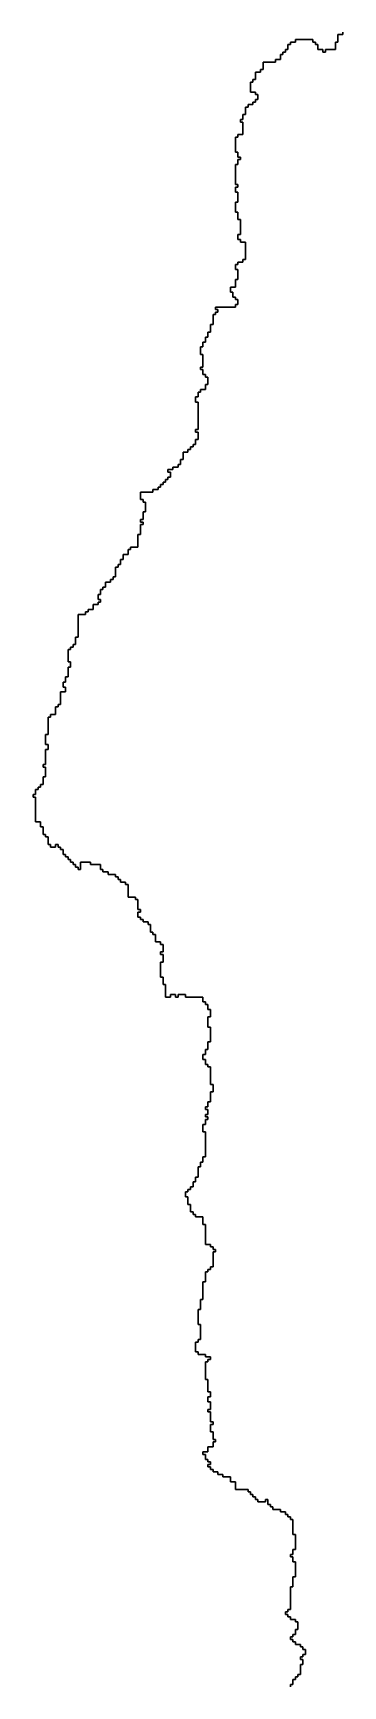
# Model space of a CAD drawing. Header units: inches. Extents: x -98695 to 376223, y 1122520 to 1501782.
# Drawn here: x 16796 to 20621, y 1380535 to 1400931 of the extents above; entities that cross this region are included whole.
import ezdxf

# ---------------------------------------------------------------- set-up
doc = ezdxf.new("R2010")
doc.units = ezdxf.units.IN
doc.header["$MEASUREMENT"] = 0
doc.layers.add('subs1', color=7, linetype='Continuous', true_color=0xc8dcf7)

msp = doc.modelspace()

# ---------------------------------------------------------------- linework, layer by layer
at = {"layer": 'subs1'}
msp.add_lwpolyline([(19973, 1380523), (19973, 1380553), (20004, 1380553), (20004, 1380615), (20035, 1380615), (20035, 1380646), (20065, 1380646), (20065, 1380677), (20096, 1380677), (20096, 1380800), (20127, 1380800), (20127, 1380862), (20096, 1380862), (20096, 1380893), (20127, 1380893), (20127, 1380924), (20158, 1380924), (20158, 1380985), (20127, 1380985), (20127, 1381016), (20096, 1381016), (20096, 1381047), (20035, 1381047), (20035, 1381078), (20004, 1381078), (20004, 1381109), (19973, 1381109), (19973, 1381140), (20004, 1381140), (20004, 1381170), (20035, 1381170), (20035, 1381232), (20065, 1381232), (20065, 1381325), (20035, 1381325), (20035, 1381355), (19973, 1381355), (19973, 1381386), (19942, 1381386), (19942, 1381417), (19911, 1381417), (19911, 1381448), (19942, 1381448), (19942, 1381479), (19973, 1381479), (19973, 1381756), (20004, 1381756), (20004, 1381880), (20035, 1381880), (20035, 1382065), (20004, 1382065), (20004, 1382127), (19973, 1382127), (19973, 1382157), (20004, 1382157), (20004, 1382219), (20035, 1382219), (20035, 1382404), (20004, 1382404), (20004, 1382589), (19973, 1382589), (19973, 1382620), (19942, 1382620), (19942, 1382651), (19911, 1382651), (19911, 1382682), (19850, 1382682), (19850, 1382713), (19757, 1382713), (19757, 1382744), (19726, 1382744), (19726, 1382774), (19695, 1382774), (19695, 1382836), (19664, 1382836), (19664, 1382805), (19572, 1382805), (19572, 1382836), (19541, 1382836), (19541, 1382867), (19510, 1382867), (19510, 1382898), (19479, 1382898), (19479, 1382929), (19449, 1382929), (19449, 1382960), (19294, 1382960), (19294, 1383052), (19233, 1383052), (19233, 1383114), (19140, 1383114), (19140, 1383145), (19078, 1383145), (19078, 1383175), (19017, 1383175), (19017, 1383206), (18986, 1383206), (18986, 1383237), (18955, 1383237), (18955, 1383268), (18986, 1383268), (18986, 1383299), (18955, 1383299), (18955, 1383330), (18924, 1383330), (18924, 1383391), (18893, 1383391), (18893, 1383422), (18955, 1383422), (18955, 1383484), (19017, 1383484), (19017, 1383546), (19048, 1383546), (19048, 1383576), (19017, 1383576), (19017, 1383669), (18986, 1383669), (18986, 1383762), (19017, 1383762), (19017, 1383792), (18986, 1383792), (18986, 1383916), (18955, 1383916), (18955, 1383947), (18986, 1383947), (18986, 1384039), (18955, 1384039), (18955, 1384101), (18986, 1384101), (18986, 1384163), (18955, 1384163), (18955, 1384317), (18924, 1384317), (18924, 1384533), (18955, 1384533), (18955, 1384564), (18986, 1384564), (18986, 1384594), (18924, 1384594), (18924, 1384625), (18832, 1384625), (18832, 1384656), (18801, 1384656), (18801, 1384779), (18832, 1384779), (18832, 1384810), (18862, 1384810), (18862, 1384995), (18832, 1384995), (18832, 1385180), (18862, 1385180), (18862, 1385304), (18893, 1385304), (18893, 1385520), (18924, 1385520), (18924, 1385643), (18955, 1385643), (18955, 1385674), (18986, 1385674), (18986, 1385705), (19017, 1385705), (19017, 1385890), (19048, 1385890), (19048, 1385921), (19017, 1385921), (19017, 1385952), (18986, 1385952), (18986, 1385982), (18924, 1385982), (18924, 1386229), (18893, 1386229), (18893, 1386322), (18801, 1386322), (18801, 1386353), (18770, 1386353), (18770, 1386384), (18739, 1386384), (18739, 1386476), (18708, 1386476), (18708, 1386569), (18677, 1386569), (18677, 1386630), (18708, 1386630), (18708, 1386661), (18739, 1386661), (18739, 1386692), (18770, 1386692), (18770, 1386754), (18801, 1386754), (18801, 1386815), (18832, 1386815), (18832, 1386939), (18862, 1386939), (18862, 1387000), (18893, 1387000), (18893, 1387062), (18924, 1387062), (18924, 1387371), (18893, 1387371), (18893, 1387463), (18924, 1387463), (18924, 1387525), (18955, 1387525), (18955, 1387556), (18924, 1387556), (18924, 1387587), (18955, 1387587), (18955, 1387648), (18924, 1387648), (18924, 1387679), (18955, 1387679), (18955, 1387741), (18986, 1387741), (18986, 1387864), (19017, 1387864), (19017, 1387957), (18986, 1387957), (18986, 1388173), (18955, 1388173), (18955, 1388203), (18924, 1388203), (18924, 1388265), (18893, 1388265), (18893, 1388327), (18924, 1388327), (18924, 1388389), (18955, 1388389), (18955, 1388481), (18986, 1388481), (18986, 1388666), (18955, 1388666), (18955, 1388790), (18986, 1388790), (18986, 1388882), (18955, 1388882), (18955, 1388944), (18924, 1388944), (18924, 1388975), (18893, 1388975), (18893, 1389036), (18677, 1389036), (18677, 1389067), (18585, 1389067), (18585, 1389036), (18554, 1389036), (18554, 1389067), (18492, 1389067), (18492, 1389036), (18431, 1389036), (18431, 1389191), (18400, 1389191), (18400, 1389283), (18369, 1389283), (18369, 1389468), (18400, 1389468), (18400, 1389561), (18369, 1389561), (18369, 1389592), (18400, 1389592), (18400, 1389684), (18369, 1389684), (18369, 1389715), (18307, 1389715), (18307, 1389807), (18276, 1389807), (18276, 1389838), (18246, 1389838), (18246, 1389931), (18215, 1389931), (18215, 1389962), (18153, 1389962), (18153, 1389993), (18122, 1389993), (18122, 1390023), (18091, 1390023), (18091, 1390085), (18122, 1390085), (18122, 1390116), (18091, 1390116), (18091, 1390239), (18060, 1390239), (18060, 1390270), (17968, 1390270), (17968, 1390424), (17937, 1390424), (17937, 1390455), (17875, 1390455), (17875, 1390486), (17845, 1390486), (17845, 1390517), (17814, 1390517), (17814, 1390548), (17721, 1390548), (17721, 1390579), (17659, 1390579), (17659, 1390610), (17629, 1390610), (17629, 1390671), (17505, 1390671), (17505, 1390702), (17382, 1390702), (17382, 1390610), (17351, 1390610), (17351, 1390640), (17320, 1390640), (17320, 1390671), (17289, 1390671), (17289, 1390702), (17258, 1390702), (17258, 1390733), (17228, 1390733), (17228, 1390764), (17197, 1390764), (17197, 1390795), (17166, 1390795), (17166, 1390856), (17135, 1390856), (17135, 1390887), (17104, 1390887), (17104, 1390918), (17073, 1390918), (17073, 1390887), (17012, 1390887), (17012, 1390918), (16981, 1390918), (16981, 1391011), (16950, 1391011), (16950, 1391041), (16919, 1391041), (16919, 1391134), (16888, 1391134), (16888, 1391196), (16827, 1391196), (16827, 1391504), (16796, 1391504), (16796, 1391535), (16827, 1391535), (16827, 1391597), (16857, 1391597), (16857, 1391627), (16888, 1391627), (16888, 1391658), (16919, 1391658), (16919, 1391751), (16950, 1391751), (16950, 1391874), (16919, 1391874), (16919, 1391905), (16950, 1391905), (16950, 1392090), (16981, 1392090), (16981, 1392152), (16950, 1392152), (16950, 1392275), (16981, 1392275), (16981, 1392491), (17012, 1392491), (17012, 1392522), (17073, 1392522), (17073, 1392615), (17104, 1392615), (17104, 1392645), (17135, 1392645), (17135, 1392800), (17197, 1392800), (17197, 1392861), (17166, 1392861), (17166, 1392923), (17197, 1392923), (17197, 1392985), (17228, 1392985), (17228, 1393108), (17258, 1393108), (17258, 1393170), (17228, 1393170), (17228, 1393324), (17258, 1393324), (17258, 1393355), (17289, 1393355), (17289, 1393386), (17320, 1393386), (17320, 1393478), (17351, 1393478), (17351, 1393756), (17444, 1393756), (17444, 1393787), (17474, 1393787), (17474, 1393818), (17536, 1393818), (17536, 1393879), (17598, 1393879), (17598, 1393910), (17629, 1393910), (17629, 1393941), (17598, 1393941), (17598, 1394003), (17629, 1394003), (17629, 1394064), (17659, 1394064), (17659, 1394095), (17690, 1394095), (17690, 1394157), (17752, 1394157), (17752, 1394188), (17783, 1394188), (17783, 1394219), (17814, 1394219), (17814, 1394342), (17845, 1394342), (17845, 1394373), (17875, 1394373), (17875, 1394435), (17906, 1394435), (17906, 1394496), (17968, 1394496), (17968, 1394558), (17999, 1394558), (17999, 1394589), (18091, 1394589), (18091, 1394743), (18122, 1394743), (18122, 1394866), (18153, 1394866), (18153, 1394897), (18122, 1394897), (18122, 1394928), (18153, 1394928), (18153, 1395021), (18184, 1395021), (18184, 1395144), (18153, 1395144), (18153, 1395175), (18122, 1395175), (18122, 1395267), (18276, 1395267), (18276, 1395298), (18338, 1395298), (18338, 1395329), (18369, 1395329), (18369, 1395360), (18400, 1395360), (18400, 1395391), (18431, 1395391), (18431, 1395422), (18461, 1395422), (18461, 1395452), (18492, 1395452), (18492, 1395514), (18461, 1395514), (18461, 1395545), (18523, 1395545), (18523, 1395576), (18585, 1395576), (18585, 1395607), (18616, 1395607), (18616, 1395668), (18647, 1395668), (18647, 1395761), (18708, 1395761), (18708, 1395792), (18739, 1395792), (18739, 1395823), (18770, 1395823), (18770, 1395853), (18801, 1395853), (18801, 1395915), (18832, 1395915), (18832, 1396008), (18801, 1396008), (18801, 1396039), (18832, 1396039), (18832, 1396378), (18801, 1396378), (18801, 1396440), (18832, 1396440), (18832, 1396501), (18862, 1396501), (18862, 1396532), (18924, 1396532), (18924, 1396594), (18955, 1396594), (18955, 1396686), (18924, 1396686), (18924, 1396717), (18893, 1396717), (18893, 1396779), (18862, 1396779), (18862, 1396810), (18893, 1396810), (18893, 1396964), (18862, 1396964), (18862, 1397057), (18893, 1397057), (18893, 1397118), (18924, 1397118), (18924, 1397180), (18955, 1397180), (18955, 1397242), (18986, 1397242), (18986, 1397334), (19017, 1397334), (19017, 1397458), (19048, 1397458), (19048, 1397488), (19078, 1397488), (19078, 1397519), (19048, 1397519), (19048, 1397550), (19294, 1397550), (19294, 1397581), (19325, 1397581), (19325, 1397643), (19294, 1397643), (19294, 1397673), (19263, 1397673), (19263, 1397735), (19233, 1397735), (19233, 1397797), (19294, 1397797), (19294, 1397889), (19325, 1397889), (19325, 1398013), (19294, 1398013), (19294, 1398074), (19325, 1398074), (19325, 1398105), (19387, 1398105), (19387, 1398136), (19418, 1398136), (19418, 1398352), (19356, 1398352), (19356, 1398383), (19325, 1398383), (19325, 1398445), (19356, 1398445), (19356, 1398630), (19325, 1398630), (19325, 1398722), (19294, 1398722), (19294, 1398846), (19325, 1398846), (19325, 1398969), (19294, 1398969), (19294, 1399031), (19325, 1399031), (19325, 1399062), (19294, 1399062), (19294, 1399308), (19325, 1399308), (19325, 1399370), (19356, 1399370), (19356, 1399401), (19325, 1399401), (19325, 1399463), (19294, 1399463), (19294, 1399648), (19325, 1399648), (19325, 1399678), (19387, 1399678), (19387, 1399833), (19356, 1399833), (19356, 1399864), (19387, 1399864), (19387, 1399925), (19418, 1399925), (19418, 1400018), (19449, 1400018), (19449, 1400049), (19510, 1400049), (19510, 1400079), (19541, 1400079), (19541, 1400110), (19572, 1400110), (19572, 1400172), (19541, 1400172), (19541, 1400203), (19479, 1400203), (19479, 1400326), (19510, 1400326), (19510, 1400357), (19541, 1400357), (19541, 1400450), (19603, 1400450), (19603, 1400481), (19634, 1400481), (19634, 1400573), (19788, 1400573), (19788, 1400604), (19850, 1400604), (19850, 1400666), (19880, 1400666), (19880, 1400696), (19911, 1400696), (19911, 1400727), (19942, 1400727), (19942, 1400789), (19973, 1400789), (19973, 1400820), (20035, 1400820), (20035, 1400851), (20251, 1400851), (20251, 1400820), (20281, 1400820), (20281, 1400789), (20312, 1400789), (20312, 1400727), (20374, 1400727), (20374, 1400696), (20405, 1400696), (20405, 1400727), (20528, 1400727), (20528, 1400820), (20559, 1400820), (20559, 1400912), (20621, 1400912), (20621, 1400943)], dxfattribs=at)
msp.add_polyline3d([(20621, 1400943, 0), (20621, 1400912, 0), (20559, 1400912, 0), (20559, 1400820, 0), (20528, 1400820, 0), (20528, 1400727, 0), (20405, 1400727, 0), (20405, 1400696, 0), (20374, 1400696, 0), (20374, 1400727, 0), (20312, 1400727, 0), (20312, 1400789, 0), (20281, 1400789, 0), (20281, 1400820, 0), (20251, 1400820, 0), (20251, 1400851, 0), (20035, 1400851, 0), (20035, 1400820, 0), (19973, 1400820, 0), (19973, 1400789, 0), (19942, 1400789, 0), (19942, 1400727, 0), (19911, 1400727, 0), (19911, 1400696, 0), (19880, 1400696, 0), (19880, 1400666, 0), (19850, 1400666, 0), (19850, 1400604, 0), (19788, 1400604, 0), (19788, 1400573, 0), (19634, 1400573, 0), (19634, 1400481, 0), (19603, 1400481, 0), (19603, 1400450, 0), (19541, 1400450, 0), (19541, 1400357, 0), (19510, 1400357, 0), (19510, 1400326, 0), (19479, 1400326, 0), (19479, 1400203, 0), (19541, 1400203, 0), (19541, 1400172, 0), (19572, 1400172, 0), (19572, 1400110, 0), (19541, 1400110, 0), (19541, 1400079, 0), (19510, 1400079, 0), (19510, 1400049, 0), (19449, 1400049, 0), (19449, 1400018, 0), (19418, 1400018, 0), (19418, 1399925, 0), (19387, 1399925, 0), (19387, 1399864, 0), (19356, 1399864, 0), (19356, 1399833, 0), (19387, 1399833, 0), (19387, 1399678, 0), (19325, 1399678, 0), (19325, 1399648, 0), (19294, 1399648, 0), (19294, 1399463, 0), (19325, 1399463, 0), (19325, 1399401, 0), (19356, 1399401, 0), (19356, 1399370, 0), (19325, 1399370, 0), (19325, 1399308, 0), (19294, 1399308, 0), (19294, 1399062, 0), (19325, 1399062, 0), (19325, 1399031, 0), (19294, 1399031, 0), (19294, 1398969, 0), (19325, 1398969, 0), (19325, 1398846, 0), (19294, 1398846, 0), (19294, 1398722, 0), (19325, 1398722, 0), (19325, 1398630, 0), (19356, 1398630, 0), (19356, 1398445, 0), (19325, 1398445, 0), (19325, 1398383, 0), (19356, 1398383, 0), (19356, 1398352, 0), (19418, 1398352, 0), (19418, 1398136, 0), (19387, 1398136, 0), (19387, 1398105, 0), (19325, 1398105, 0), (19325, 1398074, 0), (19294, 1398074, 0), (19294, 1398013, 0), (19325, 1398013, 0), (19325, 1397889, 0), (19294, 1397889, 0), (19294, 1397797, 0), (19233, 1397797, 0), (19233, 1397735, 0), (19263, 1397735, 0), (19263, 1397673, 0), (19294, 1397673, 0), (19294, 1397643, 0), (19325, 1397643, 0), (19325, 1397581, 0), (19294, 1397581, 0), (19294, 1397550, 0), (19048, 1397550, 0), (19048, 1397519, 0), (19078, 1397519, 0), (19078, 1397488, 0), (19048, 1397488, 0), (19048, 1397458, 0), (19017, 1397458, 0), (19017, 1397334, 0), (18986, 1397334, 0), (18986, 1397242, 0), (18955, 1397242, 0), (18955, 1397180, 0), (18924, 1397180, 0), (18924, 1397118, 0), (18893, 1397118, 0), (18893, 1397057, 0), (18862, 1397057, 0), (18862, 1396964, 0), (18893, 1396964, 0), (18893, 1396810, 0), (18862, 1396810, 0), (18862, 1396779, 0), (18893, 1396779, 0), (18893, 1396717, 0), (18924, 1396717, 0), (18924, 1396686, 0), (18955, 1396686, 0), (18955, 1396594, 0), (18924, 1396594, 0), (18924, 1396532, 0), (18862, 1396532, 0), (18862, 1396501, 0), (18832, 1396501, 0), (18832, 1396440, 0), (18801, 1396440, 0), (18801, 1396378, 0), (18832, 1396378, 0), (18832, 1396039, 0), (18801, 1396039, 0), (18801, 1396008, 0), (18832, 1396008, 0), (18832, 1395915, 0), (18801, 1395915, 0), (18801, 1395853, 0), (18770, 1395853, 0), (18770, 1395823, 0), (18739, 1395823, 0), (18739, 1395792, 0), (18708, 1395792, 0), (18708, 1395761, 0), (18647, 1395761, 0), (18647, 1395668, 0), (18616, 1395668, 0), (18616, 1395607, 0), (18585, 1395607, 0), (18585, 1395576, 0), (18523, 1395576, 0), (18523, 1395545, 0), (18461, 1395545, 0), (18461, 1395514, 0), (18492, 1395514, 0), (18492, 1395452, 0), (18461, 1395452, 0), (18461, 1395422, 0), (18431, 1395422, 0), (18431, 1395391, 0), (18400, 1395391, 0), (18400, 1395360, 0), (18369, 1395360, 0), (18369, 1395329, 0), (18338, 1395329, 0), (18338, 1395298, 0), (18276, 1395298, 0), (18276, 1395267, 0), (18122, 1395267, 0), (18122, 1395175, 0), (18153, 1395175, 0), (18153, 1395144, 0), (18184, 1395144, 0), (18184, 1395021, 0), (18153, 1395021, 0), (18153, 1394928, 0), (18122, 1394928, 0), (18122, 1394897, 0), (18153, 1394897, 0), (18153, 1394866, 0), (18122, 1394866, 0), (18122, 1394743, 0), (18091, 1394743, 0), (18091, 1394589, 0), (17999, 1394589, 0), (17999, 1394558, 0), (17968, 1394558, 0), (17968, 1394496, 0), (17906, 1394496, 0), (17906, 1394435, 0), (17875, 1394435, 0), (17875, 1394373, 0), (17845, 1394373, 0), (17845, 1394342, 0), (17814, 1394342, 0), (17814, 1394219, 0), (17783, 1394219, 0), (17783, 1394188, 0), (17752, 1394188, 0), (17752, 1394157, 0), (17690, 1394157, 0), (17690, 1394095, 0), (17659, 1394095, 0), (17659, 1394064, 0), (17629, 1394064, 0), (17629, 1394003, 0), (17598, 1394003, 0), (17598, 1393941, 0), (17629, 1393941, 0), (17629, 1393910, 0), (17598, 1393910, 0), (17598, 1393879, 0), (17536, 1393879, 0), (17536, 1393818, 0), (17474, 1393818, 0), (17474, 1393787, 0), (17444, 1393787, 0), (17444, 1393756, 0), (17351, 1393756, 0), (17351, 1393478, 0), (17320, 1393478, 0), (17320, 1393386, 0), (17289, 1393386, 0), (17289, 1393355, 0), (17258, 1393355, 0), (17258, 1393324, 0), (17228, 1393324, 0), (17228, 1393170, 0), (17258, 1393170, 0), (17258, 1393108, 0), (17228, 1393108, 0), (17228, 1392985, 0), (17197, 1392985, 0), (17197, 1392923, 0), (17166, 1392923, 0), (17166, 1392861, 0), (17197, 1392861, 0), (17197, 1392800, 0), (17135, 1392800, 0), (17135, 1392645, 0), (17104, 1392645, 0), (17104, 1392615, 0), (17073, 1392615, 0), (17073, 1392522, 0), (17012, 1392522, 0), (17012, 1392491, 0), (16981, 1392491, 0), (16981, 1392275, 0), (16950, 1392275, 0), (16950, 1392152, 0), (16981, 1392152, 0), (16981, 1392090, 0), (16950, 1392090, 0), (16950, 1391905, 0), (16919, 1391905, 0), (16919, 1391874, 0), (16950, 1391874, 0), (16950, 1391751, 0), (16919, 1391751, 0), (16919, 1391658, 0), (16888, 1391658, 0), (16888, 1391627, 0), (16857, 1391627, 0), (16857, 1391597, 0), (16827, 1391597, 0), (16827, 1391535, 0), (16796, 1391535, 0), (16796, 1391504, 0), (16827, 1391504, 0), (16827, 1391196, 0), (16888, 1391196, 0), (16888, 1391134, 0), (16919, 1391134, 0), (16919, 1391041, 0), (16950, 1391041, 0), (16950, 1391011, 0), (16981, 1391011, 0), (16981, 1390918, 0), (17012, 1390918, 0), (17012, 1390887, 0), (17073, 1390887, 0), (17073, 1390918, 0), (17104, 1390918, 0), (17104, 1390887, 0), (17135, 1390887, 0), (17135, 1390856, 0), (17166, 1390856, 0), (17166, 1390795, 0), (17197, 1390795, 0), (17197, 1390764, 0), (17228, 1390764, 0), (17228, 1390733, 0), (17258, 1390733, 0), (17258, 1390702, 0), (17289, 1390702, 0), (17289, 1390671, 0), (17320, 1390671, 0), (17320, 1390640, 0), (17351, 1390640, 0), (17351, 1390610, 0), (17382, 1390610, 0), (17382, 1390702, 0), (17505, 1390702, 0), (17505, 1390671, 0), (17629, 1390671, 0), (17629, 1390610, 0), (17659, 1390610, 0), (17659, 1390579, 0), (17721, 1390579, 0), (17721, 1390548, 0), (17814, 1390548, 0), (17814, 1390517, 0), (17845, 1390517, 0), (17845, 1390486, 0), (17875, 1390486, 0), (17875, 1390455, 0), (17937, 1390455, 0), (17937, 1390424, 0), (17968, 1390424, 0), (17968, 1390270, 0), (18060, 1390270, 0), (18060, 1390239, 0), (18091, 1390239, 0), (18091, 1390116, 0), (18122, 1390116, 0), (18122, 1390085, 0), (18091, 1390085, 0), (18091, 1390023, 0), (18122, 1390023, 0), (18122, 1389993, 0), (18153, 1389993, 0), (18153, 1389962, 0), (18215, 1389962, 0), (18215, 1389931, 0), (18246, 1389931, 0), (18246, 1389838, 0), (18276, 1389838, 0), (18276, 1389807, 0), (18307, 1389807, 0), (18307, 1389715, 0), (18369, 1389715, 0), (18369, 1389684, 0), (18400, 1389684, 0), (18400, 1389592, 0), (18369, 1389592, 0), (18369, 1389561, 0), (18400, 1389561, 0), (18400, 1389468, 0), (18369, 1389468, 0), (18369, 1389283, 0), (18400, 1389283, 0), (18400, 1389191, 0), (18431, 1389191, 0), (18431, 1389036, 0), (18492, 1389036, 0), (18492, 1389067, 0), (18554, 1389067, 0), (18554, 1389036, 0), (18585, 1389036, 0), (18585, 1389067, 0), (18677, 1389067, 0), (18677, 1389036, 0), (18893, 1389036, 0), (18893, 1388975, 0), (18924, 1388975, 0), (18924, 1388944, 0), (18955, 1388944, 0), (18955, 1388882, 0), (18986, 1388882, 0), (18986, 1388790, 0), (18955, 1388790, 0), (18955, 1388666, 0), (18986, 1388666, 0), (18986, 1388481, 0), (18955, 1388481, 0), (18955, 1388389, 0), (18924, 1388389, 0), (18924, 1388327, 0), (18893, 1388327, 0), (18893, 1388265, 0), (18924, 1388265, 0), (18924, 1388203, 0), (18955, 1388203, 0), (18955, 1388173, 0), (18986, 1388173, 0), (18986, 1387957, 0), (19017, 1387957, 0), (19017, 1387864, 0), (18986, 1387864, 0), (18986, 1387741, 0), (18955, 1387741, 0), (18955, 1387679, 0), (18924, 1387679, 0), (18924, 1387648, 0), (18955, 1387648, 0), (18955, 1387587, 0), (18924, 1387587, 0), (18924, 1387556, 0), (18955, 1387556, 0), (18955, 1387525, 0), (18924, 1387525, 0), (18924, 1387463, 0), (18893, 1387463, 0), (18893, 1387371, 0), (18924, 1387371, 0), (18924, 1387062, 0), (18893, 1387062, 0), (18893, 1387000, 0), (18862, 1387000, 0), (18862, 1386939, 0), (18832, 1386939, 0), (18832, 1386815, 0), (18801, 1386815, 0), (18801, 1386754, 0), (18770, 1386754, 0), (18770, 1386692, 0), (18739, 1386692, 0), (18739, 1386661, 0), (18708, 1386661, 0), (18708, 1386630, 0), (18677, 1386630, 0), (18677, 1386569, 0), (18708, 1386569, 0), (18708, 1386476, 0), (18739, 1386476, 0), (18739, 1386384, 0), (18770, 1386384, 0), (18770, 1386353, 0), (18801, 1386353, 0), (18801, 1386322, 0), (18893, 1386322, 0), (18893, 1386229, 0), (18924, 1386229, 0), (18924, 1385982, 0), (18986, 1385982, 0), (18986, 1385952, 0), (19017, 1385952, 0), (19017, 1385921, 0), (19048, 1385921, 0), (19048, 1385890, 0), (19017, 1385890, 0), (19017, 1385705, 0), (18986, 1385705, 0), (18986, 1385674, 0), (18955, 1385674, 0), (18955, 1385643, 0), (18924, 1385643, 0), (18924, 1385520, 0), (18893, 1385520, 0), (18893, 1385304, 0), (18862, 1385304, 0), (18862, 1385180, 0), (18832, 1385180, 0), (18832, 1384995, 0), (18862, 1384995, 0), (18862, 1384810, 0), (18832, 1384810, 0), (18832, 1384779, 0), (18801, 1384779, 0), (18801, 1384656, 0), (18832, 1384656, 0), (18832, 1384625, 0), (18924, 1384625, 0), (18924, 1384594, 0), (18986, 1384594, 0), (18986, 1384564, 0), (18955, 1384564, 0), (18955, 1384533, 0), (18924, 1384533, 0), (18924, 1384317, 0), (18955, 1384317, 0), (18955, 1384163, 0), (18986, 1384163, 0), (18986, 1384101, 0), (18955, 1384101, 0), (18955, 1384039, 0), (18986, 1384039, 0), (18986, 1383947, 0), (18955, 1383947, 0), (18955, 1383916, 0), (18986, 1383916, 0), (18986, 1383792, 0), (19017, 1383792, 0), (19017, 1383762, 0), (18986, 1383762, 0), (18986, 1383669, 0), (19017, 1383669, 0), (19017, 1383576, 0), (19048, 1383576, 0), (19048, 1383546, 0), (19017, 1383546, 0), (19017, 1383484, 0), (18955, 1383484, 0), (18955, 1383422, 0), (18893, 1383422, 0), (18893, 1383391, 0), (18924, 1383391, 0), (18924, 1383330, 0), (18955, 1383330, 0), (18955, 1383299, 0), (18986, 1383299, 0), (18986, 1383268, 0), (18955, 1383268, 0), (18955, 1383237, 0), (18986, 1383237, 0), (18986, 1383206, 0), (19017, 1383206, 0), (19017, 1383175, 0), (19078, 1383175, 0), (19078, 1383145, 0), (19140, 1383145, 0), (19140, 1383114, 0), (19233, 1383114, 0), (19233, 1383052, 0), (19294, 1383052, 0), (19294, 1382960, 0), (19449, 1382960, 0), (19449, 1382929, 0), (19479, 1382929, 0), (19479, 1382898, 0), (19510, 1382898, 0), (19510, 1382867, 0), (19541, 1382867, 0), (19541, 1382836, 0), (19572, 1382836, 0), (19572, 1382805, 0), (19664, 1382805, 0), (19664, 1382836, 0), (19695, 1382836, 0), (19695, 1382774, 0), (19726, 1382774, 0), (19726, 1382744, 0), (19757, 1382744, 0), (19757, 1382713, 0), (19850, 1382713, 0), (19850, 1382682, 0), (19911, 1382682, 0), (19911, 1382651, 0), (19942, 1382651, 0), (19942, 1382620, 0), (19973, 1382620, 0), (19973, 1382589, 0), (20004, 1382589, 0), (20004, 1382404, 0), (20035, 1382404, 0), (20035, 1382219, 0), (20004, 1382219, 0), (20004, 1382157, 0), (19973, 1382157, 0), (19973, 1382127, 0), (20004, 1382127, 0), (20004, 1382065, 0), (20035, 1382065, 0), (20035, 1381880, 0), (20004, 1381880, 0), (20004, 1381756, 0), (19973, 1381756, 0), (19973, 1381479, 0), (19942, 1381479, 0), (19942, 1381448, 0), (19911, 1381448, 0), (19911, 1381417, 0), (19942, 1381417, 0), (19942, 1381386, 0), (19973, 1381386, 0), (19973, 1381355, 0), (20035, 1381355, 0), (20035, 1381325, 0), (20065, 1381325, 0), (20065, 1381232, 0), (20035, 1381232, 0), (20035, 1381170, 0), (20004, 1381170, 0), (20004, 1381140, 0), (19973, 1381140, 0), (19973, 1381109, 0), (20004, 1381109, 0), (20004, 1381078, 0), (20035, 1381078, 0), (20035, 1381047, 0), (20096, 1381047, 0), (20096, 1381016, 0), (20127, 1381016, 0), (20127, 1380985, 0), (20158, 1380985, 0), (20158, 1380924, 0), (20127, 1380924, 0), (20127, 1380893, 0), (20096, 1380893, 0), (20096, 1380862, 0), (20127, 1380862, 0), (20127, 1380800, 0), (20096, 1380800, 0), (20096, 1380677, 0), (20065, 1380677, 0), (20065, 1380646, 0), (20035, 1380646, 0), (20035, 1380615, 0), (20004, 1380615, 0), (20004, 1380553, 0), (19973, 1380553, 0), (19973, 1380523, 0)], dxfattribs=at)

doc.saveas('drawing.dxf')
